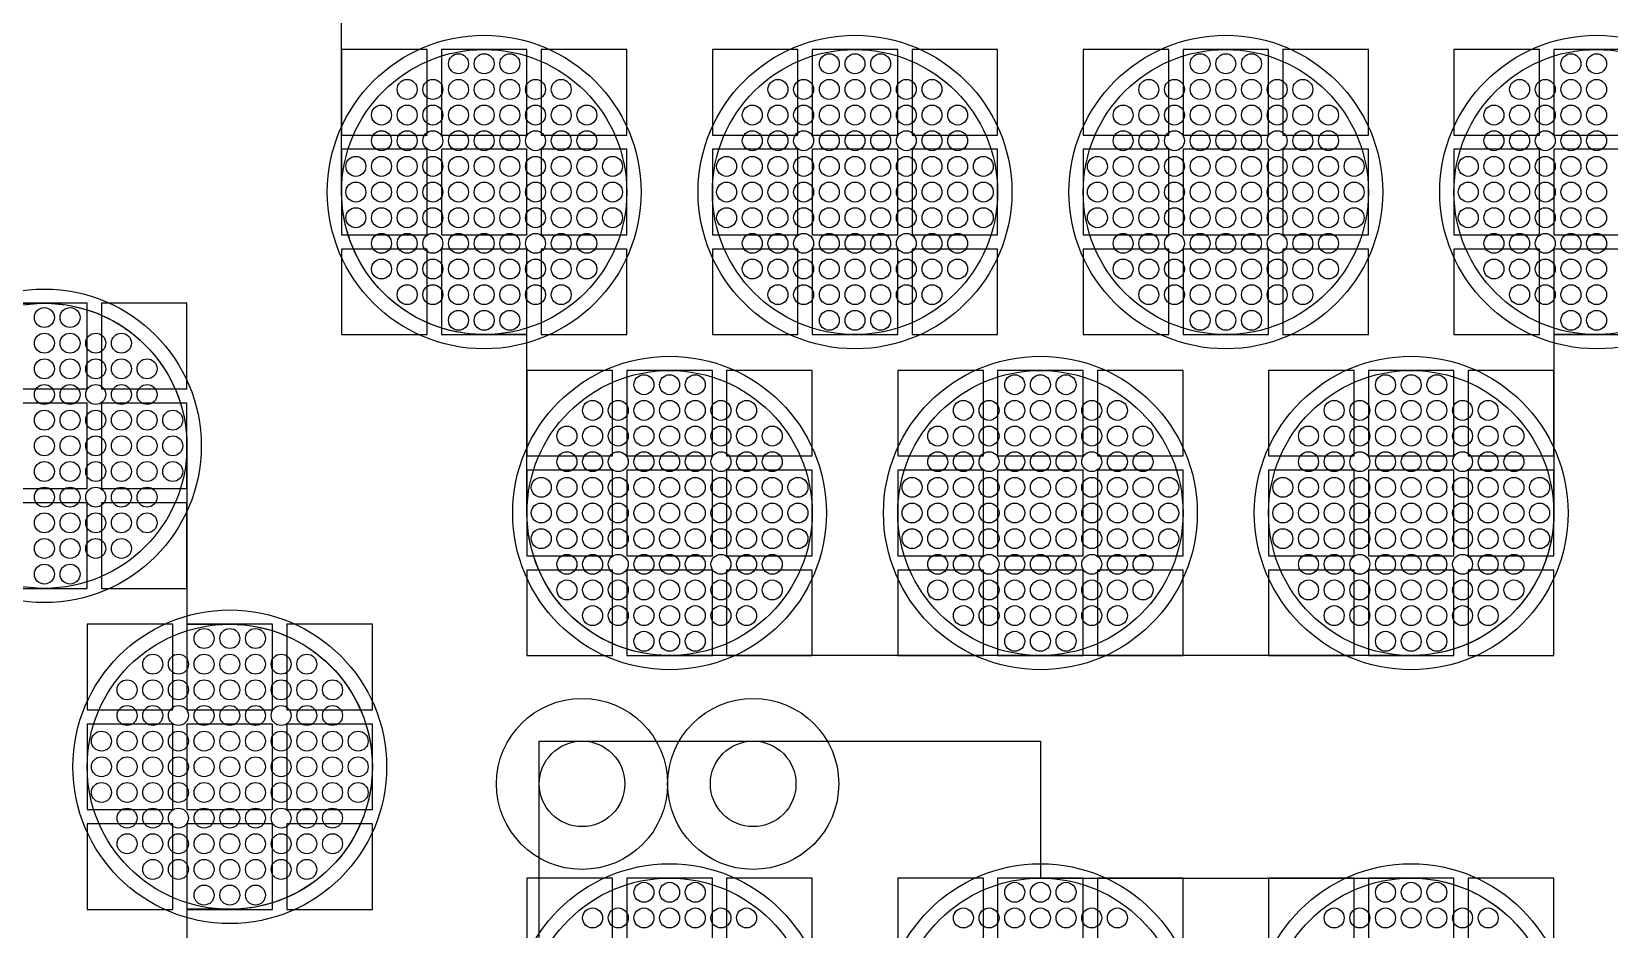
# Model space of a CAD drawing. Extents: x -49 to 54, y -38 to 38.
# Drawn here: x 15.51 to 21.04, y -17.85 to -14.7 of the extents above; entities that cross this region are included whole.
import ezdxf

# ---------------------------------------------------------------- set-up
doc = ezdxf.new("R2010")
doc.units = 0
for name, color, linetype in [('ADHESIVE_VIA_OPENINGS', 30, 'CONTINUOUS'), ('BACK_LAYER', 5, 'CONTINUOUS'), ('COND_LAYER_LOWER_ELECTRODE', 6, 'CONTINUOUS'), ('CONDUCTIVE_LAYER_BACK_LAYER', 2, 'CONTINUOUS'), ('EMITTER', 3, 'CONTINUOUS'), ('LOWER_ELECTRODE', 1, 'CONTINUOUS'), ('SUBSTRATE_VIA', 4, 'CONTINUOUS')]:
    doc.layers.add(name, color=color, linetype=linetype)

msp = doc.modelspace()

# ---------------------------------------------------------------- linework, layer by layer
at = {"layer": 'ADHESIVE_VIA_OPENINGS'}
for centre in [(17.4396, -17.3401), (18.0396, -17.3401)]:
    msp.add_circle(centre, 0.3, dxfattribs=at)
at = {"layer": 'BACK_LAYER'}
for points in [[(16.5965, -15.0642), (16.8965, -15.0642), (16.8965, -14.7642), (16.5965, -14.7642)], [(16.9465, -15.0642), (17.2465, -15.0642), (17.2465, -14.7642), (16.9465, -14.7642)], [(17.2965, -15.0642), (17.5965, -15.0642), (17.5965, -14.7642), (17.2965, -14.7642)], [(17.8965, -15.0642), (18.1965, -15.0642), (18.1965, -14.7642), (17.8965, -14.7642)], [(18.2465, -15.0642), (18.5465, -15.0642), (18.5465, -14.7642), (18.2465, -14.7642)], [(18.5965, -15.0642), (18.8965, -15.0642), (18.8965, -14.7642), (18.5965, -14.7642)], [(19.1965, -15.0642), (19.4965, -15.0642), (19.4965, -14.7642), (19.1965, -14.7642)], [(19.5465, -15.0642), (19.8465, -15.0642), (19.8465, -14.7642), (19.5465, -14.7642)], [(19.8965, -15.0642), (20.1965, -15.0642), (20.1965, -14.7642), (19.8965, -14.7642)], [(20.4965, -15.0642), (20.7965, -15.0642), (20.7965, -14.7642), (20.4965, -14.7642)], [(20.8465, -15.0642), (21.1465, -15.0642), (21.1465, -14.7642), (20.8465, -14.7642)], [(16.5965, -15.4142), (16.8965, -15.4142), (16.8965, -15.1142), (16.5965, -15.1142)], [(16.9465, -15.4142), (17.2465, -15.4142), (17.2465, -15.1142), (16.9465, -15.1142)], [(17.2965, -15.4142), (17.5965, -15.4142), (17.5965, -15.1142), (17.2965, -15.1142)], [(17.8965, -15.4142), (18.1965, -15.4142), (18.1965, -15.1142), (17.8965, -15.1142)], [(18.2465, -15.4142), (18.5465, -15.4142), (18.5465, -15.1142), (18.2465, -15.1142)], [(18.5965, -15.4142), (18.8965, -15.4142), (18.8965, -15.1142), (18.5965, -15.1142)], [(19.1965, -15.4142), (19.4965, -15.4142), (19.4965, -15.1142), (19.1965, -15.1142)], [(19.5465, -15.4142), (19.8465, -15.4142), (19.8465, -15.1142), (19.5465, -15.1142)], [(19.8965, -15.4142), (20.1965, -15.4142), (20.1965, -15.1142), (19.8965, -15.1142)], [(20.4965, -15.4142), (20.7965, -15.4142), (20.7965, -15.1142), (20.4965, -15.1142)], [(20.8465, -15.4142), (21.1465, -15.4142), (21.1465, -15.1142), (20.8465, -15.1142)], [(16.5965, -15.7642), (16.8965, -15.7642), (16.8965, -15.4642), (16.5965, -15.4642)], [(16.9465, -15.7642), (17.2465, -15.7642), (17.2465, -15.4642), (16.9465, -15.4642)], [(17.2965, -15.7642), (17.5965, -15.7642), (17.5965, -15.4642), (17.2965, -15.4642)], [(17.8965, -15.7642), (18.1965, -15.7642), (18.1965, -15.4642), (17.8965, -15.4642)], [(18.2465, -15.7642), (18.5465, -15.7642), (18.5465, -15.4642), (18.2465, -15.4642)], [(18.5965, -15.7642), (18.8965, -15.7642), (18.8965, -15.4642), (18.5965, -15.4642)], [(19.1965, -15.7642), (19.4965, -15.7642), (19.4965, -15.4642), (19.1965, -15.4642)], [(19.5465, -15.7642), (19.8465, -15.7642), (19.8465, -15.4642), (19.5465, -15.4642)], [(19.8965, -15.7642), (20.1965, -15.7642), (20.1965, -15.4642), (19.8965, -15.4642)], [(20.4965, -15.7642), (20.7965, -15.7642), (20.7965, -15.4642), (20.4965, -15.4642)], [(20.8465, -15.7642), (21.1465, -15.7642), (21.1465, -15.4642), (20.8465, -15.4642)], [(15.4046, -15.9544), (15.7046, -15.9544), (15.7046, -15.6544), (15.4046, -15.6544)], [(15.7546, -15.9544), (16.0546, -15.9544), (16.0546, -15.6544), (15.7546, -15.6544)], [(17.2465, -16.19), (17.5465, -16.19), (17.5465, -15.89), (17.2465, -15.89)], [(17.5965, -16.19), (17.8965, -16.19), (17.8965, -15.89), (17.5965, -15.89)], [(17.9465, -16.19), (18.2465, -16.19), (18.2465, -15.89), (17.9465, -15.89)], [(18.5465, -16.19), (18.8465, -16.19), (18.8465, -15.89), (18.5465, -15.89)], [(18.8965, -16.19), (19.1965, -16.19), (19.1965, -15.89), (18.8965, -15.89)], [(19.2465, -16.19), (19.5465, -16.19), (19.5465, -15.89), (19.2465, -15.89)], [(19.8465, -16.19), (20.1465, -16.19), (20.1465, -15.89), (19.8465, -15.89)], [(20.1965, -16.19), (20.4965, -16.19), (20.4965, -15.89), (20.1965, -15.89)], [(20.5465, -16.19), (20.8465, -16.19), (20.8465, -15.89), (20.5465, -15.89)], [(15.4046, -16.3044), (15.7046, -16.3044), (15.7046, -16.0044), (15.4046, -16.0044)], [(15.7546, -16.3044), (16.0546, -16.3044), (16.0546, -16.0044), (15.7546, -16.0044)], [(17.2465, -16.54), (17.5465, -16.54), (17.5465, -16.24), (17.2465, -16.24)], [(17.5965, -16.54), (17.8965, -16.54), (17.8965, -16.24), (17.5965, -16.24)], [(17.9465, -16.54), (18.2465, -16.54), (18.2465, -16.24), (17.9465, -16.24)], [(18.5465, -16.54), (18.8465, -16.54), (18.8465, -16.24), (18.5465, -16.24)], [(18.8965, -16.54), (19.1965, -16.54), (19.1965, -16.24), (18.8965, -16.24)], [(19.2465, -16.54), (19.5465, -16.54), (19.5465, -16.24), (19.2465, -16.24)], [(19.8465, -16.54), (20.1465, -16.54), (20.1465, -16.24), (19.8465, -16.24)], [(20.1965, -16.54), (20.4965, -16.54), (20.4965, -16.24), (20.1965, -16.24)], [(20.5465, -16.54), (20.8465, -16.54), (20.8465, -16.24), (20.5465, -16.24)], [(15.4046, -16.6544), (15.7046, -16.6544), (15.7046, -16.3544), (15.4046, -16.3544)], [(15.7546, -16.6544), (16.0546, -16.6544), (16.0546, -16.3544), (15.7546, -16.3544)], [(17.2465, -16.89), (17.5465, -16.89), (17.5465, -16.59), (17.2465, -16.59)], [(17.5965, -16.89), (17.8965, -16.89), (17.8965, -16.59), (17.5965, -16.59)], [(17.9465, -16.89), (18.2465, -16.89), (18.2465, -16.59), (17.9465, -16.59)], [(18.5465, -16.89), (18.8465, -16.89), (18.8465, -16.59), (18.5465, -16.59)], [(18.8965, -16.89), (19.1965, -16.89), (19.1965, -16.59), (18.8965, -16.59)], [(19.2465, -16.89), (19.5465, -16.89), (19.5465, -16.59), (19.2465, -16.59)], [(19.8465, -16.89), (20.1465, -16.89), (20.1465, -16.59), (19.8465, -16.59)], [(20.1965, -16.89), (20.4965, -16.89), (20.4965, -16.59), (20.1965, -16.59)], [(20.5465, -16.89), (20.8465, -16.89), (20.8465, -16.59), (20.5465, -16.59)], [(15.7046, -17.0802), (16.0046, -17.0802), (16.0046, -16.7802), (15.7046, -16.7802)], [(16.0546, -17.0802), (16.3546, -17.0802), (16.3546, -16.7802), (16.0546, -16.7802)], [(16.4046, -17.0802), (16.7046, -17.0802), (16.7046, -16.7802), (16.4046, -16.7802)], [(15.7046, -17.4302), (16.0046, -17.4302), (16.0046, -17.1302), (15.7046, -17.1302)], [(16.0546, -17.4302), (16.3546, -17.4302), (16.3546, -17.1302), (16.0546, -17.1302)], [(16.4046, -17.4302), (16.7046, -17.4302), (16.7046, -17.1302), (16.4046, -17.1302)], [(15.7046, -17.7802), (16.0046, -17.7802), (16.0046, -17.4802), (15.7046, -17.4802)], [(16.0546, -17.7802), (16.3546, -17.7802), (16.3546, -17.4802), (16.0546, -17.4802)], [(16.4046, -17.7802), (16.7046, -17.7802), (16.7046, -17.4802), (16.4046, -17.4802)], [(17.2465, -17.9704), (17.5465, -17.9704), (17.5465, -17.6704), (17.2465, -17.6704)], [(17.5965, -17.9704), (17.8965, -17.9704), (17.8965, -17.6704), (17.5965, -17.6704)], [(17.9465, -17.9704), (18.2465, -17.9704), (18.2465, -17.6704), (17.9465, -17.6704)], [(18.5465, -17.9704), (18.8465, -17.9704), (18.8465, -17.6704), (18.5465, -17.6704)], [(18.8965, -17.9704), (19.1965, -17.9704), (19.1965, -17.6704), (18.8965, -17.6704)], [(19.2465, -17.9704), (19.5465, -17.9704), (19.5465, -17.6704), (19.2465, -17.6704)], [(19.8465, -17.9704), (20.1465, -17.9704), (20.1465, -17.6704), (19.8465, -17.6704)], [(20.1965, -17.9704), (20.4965, -17.9704), (20.4965, -17.6704), (20.1965, -17.6704)], [(20.5465, -17.9704), (20.8465, -17.9704), (20.8465, -17.6704), (20.5465, -17.6704)]]:
    msp.add_lwpolyline(points, close=True, dxfattribs=at)
at = {"layer": 'COND_LAYER_LOWER_ELECTRODE'}
for centre in [(17.0965, -15.2642), (18.3965, -15.2642), (19.6965, -15.2642), (20.9965, -15.2642), (15.5546, -16.1544), (17.7465, -16.39), (19.0465, -16.39), (20.3465, -16.39), (16.2046, -17.2802), (17.7465, -18.1704), (19.0465, -18.1704), (20.3465, -18.1704)]:
    msp.add_circle(centre, 0.55, dxfattribs=at)
at = {"layer": 'CONDUCTIVE_LAYER_BACK_LAYER'}
for points in [[(21.0461, -15.7617), (21.0263, -15.7633), (21.0064, -15.7641), (20.8465, -15.7641), (20.8465, -16.39), (20.8461, -16.4099), (20.8449, -16.4298), (20.843, -16.4495), (20.8402, -16.4692), (20.8367, -16.4888), (20.8323, -16.5082), (20.8273, -16.5274), (20.8214, -16.5464), (20.8148, -16.5652), (20.8075, -16.5837), (20.7994, -16.6018), (20.7906, -16.6197), (20.7812, -16.6372), (20.771, -16.6542), (20.7602, -16.6709), (20.7487, -16.6871), (20.7365, -16.7029), (20.7238, -16.7181), (20.7104, -16.7329), (20.6965, -16.7471), (20.6821, -16.7607), (20.6671, -16.7738), (20.6515, -16.7862), (20.6356, -16.798), (20.6191, -16.8092), (20.6022, -16.8197), (20.5849, -16.8295), (20.5673, -16.8386), (20.5493, -16.8471), (20.5309, -16.8548), (20.5123, -16.8617), (20.4934, -16.868), (20.4743, -16.8734), (20.455, -16.8781), (20.4355, -16.882), (20.4159, -16.8852), (20.3961, -16.8876), (20.3763, -16.8891), (20.3564, -16.8899), (17.7366, -16.8899), (17.7167, -16.8891), (17.6969, -16.8876), (17.6771, -16.8852), (17.6575, -16.882), (17.638, -16.8781), (17.6187, -16.8734), (17.5996, -16.868), (17.5807, -16.8617), (17.5621, -16.8548), (17.5437, -16.8471), (17.5257, -16.8386), (17.5081, -16.8295), (17.4908, -16.8197), (17.4739, -16.8092), (17.4575, -16.798), (17.4415, -16.7862), (17.426, -16.7738), (17.411, -16.7607), (17.3965, -16.7471), (17.3826, -16.7329), (17.3692, -16.7181), (17.3565, -16.7029), (17.3443, -16.6871), (17.3329, -16.6709), (17.322, -16.6542), (17.3118, -16.6372), (17.3024, -16.6197), (17.2936, -16.6018), (17.2855, -16.5837), (17.2782, -16.5652), (17.2716, -16.5464), (17.2658, -16.5274), (17.2607, -16.5082), (17.2564, -16.4888), (17.2528, -16.4692), (17.2501, -16.4495), (17.2481, -16.4298), (17.2469, -16.4099), (17.2465, -16.39), (17.2465, -15.7641), (17.0866, -15.7641), (17.0667, -15.7633), (17.0469, -15.7617), (17.0271, -15.7594), (17.0075, -15.7562), (16.988, -15.7523), (16.9687, -15.7476), (16.9496, -15.7421), (16.9307, -15.7359), (16.9121, -15.7289), (16.8937, -15.7212), (16.8757, -15.7128), (16.8581, -15.7037), (16.8408, -15.6939), (16.8239, -15.6834), (16.8075, -15.6722), (16.7915, -15.6604), (16.776, -15.6479), (16.761, -15.6349), (16.7465, -15.6212), (16.7326, -15.607), (16.7192, -15.5923), (16.7065, -15.577), (16.6943, -15.5613), (16.6829, -15.5451), (16.672, -15.5284), (16.6618, -15.5113), (16.6524, -15.4938), (16.6436, -15.476), (16.6355, -15.4578), (16.6282, -15.4394), (16.6216, -15.4206), (16.6158, -15.4016), (16.6107, -15.3824), (16.6064, -15.363), (16.6028, -15.3434), (16.6001, -15.3237), (16.5981, -15.3039), (16.5969, -15.2841), (16.5965, -15.2642), (16.5965, -14.6383)], [(15.4046, -15.6545), (15.5646, -15.6545), (15.5845, -15.6553), (15.6043, -15.6569), (15.624, -15.6592), (15.6436, -15.6624), (15.6631, -15.6663), (15.6825, -15.671), (15.7016, -15.6765), (15.7205, -15.6827), (15.7391, -15.6896), (15.7574, -15.6973), (15.7754, -15.7058), (15.7931, -15.7149), (15.8104, -15.7247), (15.8272, -15.7352), (15.8437, -15.7464), (15.8597, -15.7582), (15.8752, -15.7707), (15.8902, -15.7837), (15.9047, -15.7973), (15.9186, -15.8115), (15.9319, -15.8263), (15.9447, -15.8415), (15.9568, -15.8573), (15.9683, -15.8735), (15.9791, -15.8902), (15.9893, -15.9073), (15.9988, -15.9247), (16.0076, -15.9426), (16.0156, -15.9608), (16.023, -15.9792), (16.0296, -15.998), (16.0354, -16.017), (16.0405, -16.0362), (16.0448, -16.0556), (16.0483, -16.0752), (16.0511, -16.0949), (16.0531, -16.1147), (16.0543, -16.1345), (16.0546, -16.1544), (16.0546, -16.7803), (16.2146, -16.7803), (16.2345, -16.7811), (16.2543, -16.7827), (16.274, -16.7851), (16.2936, -16.7882), (16.3131, -16.7921), (16.3325, -16.7968), (16.3516, -16.8023), (16.3705, -16.8085), (16.3891, -16.8155), (16.4074, -16.8232), (16.4254, -16.8316), (16.4431, -16.8407), (16.4604, -16.8506), (16.4772, -16.8611), (16.4937, -16.8722), (16.5097, -16.884), (16.5252, -16.8965), (16.5402, -16.9095), (16.5547, -16.9232), (16.5686, -16.9374), (16.5819, -16.9521), (16.5947, -16.9674), (16.6068, -16.9831), (16.6183, -16.9993), (16.6291, -17.016), (16.6393, -17.0331), (16.6488, -17.0506), (16.6576, -17.0684), (16.6656, -17.0866), (16.673, -17.1051), (16.6796, -17.1238), (16.6854, -17.1428), (16.6905, -17.162), (16.6948, -17.1815), (16.6983, -17.201), (16.7011, -17.2207), (16.7031, -17.2405), (16.7043, -17.2603), (16.7046, -17.2802), (16.7043, -17.3001), (16.7031, -17.3199), (16.7011, -17.3397), (16.6983, -17.3594), (16.6948, -17.379), (16.6905, -17.3984), (16.6854, -17.4176), (16.6796, -17.4366), (16.673, -17.4554), (16.6656, -17.4739), (16.6576, -17.492), (16.6488, -17.5099), (16.6393, -17.5273), (16.6291, -17.5444), (16.6183, -17.5611), (16.6068, -17.5773), (16.5947, -17.5931), (16.5819, -17.6083), (16.5686, -17.6231), (16.5547, -17.6373), (16.5402, -17.6509), (16.5252, -17.664), (16.5097, -17.6764), (16.4937, -17.6882), (16.4772, -17.6994), (16.4604, -17.7099), (16.4431, -17.7197), (16.4254, -17.7288), (16.4074, -17.7373), (16.3891, -17.745), (16.3705, -17.7519), (16.3516, -17.7581), (16.3325, -17.7636), (16.3131, -17.7683), (16.2936, -17.7722), (16.274, -17.7754), (16.2543, -17.7778), (16.2345, -17.7793), (16.2146, -17.7801), (16.0546, -17.7801), (16.0546, -18.4061)], [(17.2896, -17.9676), (17.2896, -17.1901), (19.0465, -17.1901), (19.0465, -17.6705), (20.3564, -17.6705), (20.3763, -17.6713), (20.3961, -17.6729), (20.4159, -17.6752), (20.4355, -17.6784), (20.455, -17.6823), (20.4743, -17.687), (20.4934, -17.6925), (20.5123, -17.6987), (20.5309, -17.7057), (20.5493, -17.7134), (20.5673, -17.7218), (20.5849, -17.7309), (20.6022, -17.7408), (20.6191, -17.7513), (20.6356, -17.7624), (20.6515, -17.7742), (20.6671, -17.7867), (20.6821, -17.7997), (20.6965, -17.8134), (20.7104, -17.8276), (20.7238, -17.8423), (20.7365, -17.8576)]]:
    msp.add_lwpolyline(points, dxfattribs=at)
at = {"layer": 'EMITTER'}
for centre in [(17.0965, -15.2642), (18.3965, -15.2642), (19.6965, -15.2642), (20.9965, -15.2642), (15.5546, -16.1544), (17.7465, -16.39), (19.0465, -16.39), (20.3465, -16.39), (16.2046, -17.2802), (17.7465, -18.1704), (19.0465, -18.1704), (20.3465, -18.1704)]:
    msp.add_circle(centre, 0.5, dxfattribs=at)
at = {"layer": 'LOWER_ELECTRODE'}
for centre in [(17.0065, -14.8142), (17.0965, -14.8142), (17.1865, -14.8142), (18.3065, -14.8142), (18.3965, -14.8142), (18.4865, -14.8142), (19.6065, -14.8142), (19.6965, -14.8142), (19.7865, -14.8142), (20.9065, -14.8142), (20.9965, -14.8142), (16.8265, -14.9042), (16.9165, -14.9042), (17.0065, -14.9042), (17.0965, -14.9042), (17.1865, -14.9042), (17.2765, -14.9042), (17.3665, -14.9042), (18.1265, -14.9042), (18.2165, -14.9042), (18.3065, -14.9042), (18.3965, -14.9042), (18.4865, -14.9042), (18.5765, -14.9042), (18.6665, -14.9042), (19.4265, -14.9042), (19.5165, -14.9042), (19.6065, -14.9042), (19.6965, -14.9042), (19.7865, -14.9042), (19.8765, -14.9042), (19.9665, -14.9042), (20.7265, -14.9042), (20.8165, -14.9042), (20.9065, -14.9042), (20.9965, -14.9042), (16.7365, -14.9942), (16.8265, -14.9942), (16.9165, -14.9942), (17.0065, -14.9942), (17.0965, -14.9942), (17.1865, -14.9942), (17.2765, -14.9942), (17.3665, -14.9942), (17.4565, -14.9942), (18.0365, -14.9942), (18.1265, -14.9942), (18.2165, -14.9942), (18.3065, -14.9942), (18.3965, -14.9942), (18.4865, -14.9942), (18.5765, -14.9942), (18.6665, -14.9942), (18.7565, -14.9942), (19.3365, -14.9942), (19.4265, -14.9942), (19.5165, -14.9942), (19.6065, -14.9942), (19.6965, -14.9942), (19.7865, -14.9942), (19.8765, -14.9942), (19.9665, -14.9942), (20.0565, -14.9942), (20.6365, -14.9942), (20.7265, -14.9942), (20.8165, -14.9942), (20.9065, -14.9942), (20.9965, -14.9942), (16.7365, -15.0842), (16.8265, -15.0842), (16.9165, -15.0842), (17.0065, -15.0842), (17.0965, -15.0842), (17.1865, -15.0842), (17.2765, -15.0842), (17.3665, -15.0842), (17.4565, -15.0842), (18.0365, -15.0842), (18.1265, -15.0842), (18.2165, -15.0842), (18.3065, -15.0842), (18.3965, -15.0842), (18.4865, -15.0842), (18.5765, -15.0842), (18.6665, -15.0842), (18.7565, -15.0842), (19.3365, -15.0842), (19.4265, -15.0842), (19.5165, -15.0842), (19.6065, -15.0842), (19.6965, -15.0842), (19.7865, -15.0842), (19.8765, -15.0842), (19.9665, -15.0842), (20.0565, -15.0842), (20.6365, -15.0842), (20.7265, -15.0842), (20.8165, -15.0842), (20.9065, -15.0842), (20.9965, -15.0842), (16.6465, -15.1742), (16.7365, -15.1742), (16.8265, -15.1742), (16.9165, -15.1742), (17.0065, -15.1742), (17.0965, -15.1742), (17.1865, -15.1742), (17.2765, -15.1742), (17.3665, -15.1742), (17.4565, -15.1742), (17.5465, -15.1742), (17.9465, -15.1742), (18.0365, -15.1742), (18.1265, -15.1742), (18.2165, -15.1742), (18.3065, -15.1742), (18.3965, -15.1742), (18.4865, -15.1742), (18.5765, -15.1742), (18.6665, -15.1742), (18.7565, -15.1742), (18.8465, -15.1742), (19.2465, -15.1742), (19.3365, -15.1742), (19.4265, -15.1742), (19.5165, -15.1742), (19.6065, -15.1742), (19.6965, -15.1742), (19.7865, -15.1742), (19.8765, -15.1742), (19.9665, -15.1742), (20.0565, -15.1742), (20.1465, -15.1742), (20.5465, -15.1742), (20.6365, -15.1742), (20.7265, -15.1742), (20.8165, -15.1742), (20.9065, -15.1742), (20.9965, -15.1742), (16.6465, -15.2642), (16.7365, -15.2642), (16.8265, -15.2642), (16.9165, -15.2642), (17.0065, -15.2642), (17.0965, -15.2642), (17.1865, -15.2642), (17.2765, -15.2642), (17.3665, -15.2642), (17.4565, -15.2642), (17.5465, -15.2642), (17.9465, -15.2642), (18.0365, -15.2642), (18.1265, -15.2642), (18.2165, -15.2642), (18.3065, -15.2642), (18.3965, -15.2642), (18.4865, -15.2642), (18.5765, -15.2642), (18.6665, -15.2642), (18.7565, -15.2642), (18.8465, -15.2642), (19.2465, -15.2642), (19.3365, -15.2642), (19.4265, -15.2642), (19.5165, -15.2642), (19.6065, -15.2642), (19.6965, -15.2642), (19.7865, -15.2642), (19.8765, -15.2642), (19.9665, -15.2642), (20.0565, -15.2642), (20.1465, -15.2642), (20.5465, -15.2642), (20.6365, -15.2642), (20.7265, -15.2642), (20.8165, -15.2642), (20.9065, -15.2642), (20.9965, -15.2642), (16.6465, -15.3542), (16.7365, -15.3542), (16.8265, -15.3542), (16.9165, -15.3542), (17.0065, -15.3542), (17.0965, -15.3542), (17.1865, -15.3542), (17.2765, -15.3542), (17.3665, -15.3542), (17.4565, -15.3542), (17.5465, -15.3542), (17.9465, -15.3542), (18.0365, -15.3542), (18.1265, -15.3542), (18.2165, -15.3542), (18.3065, -15.3542), (18.3965, -15.3542), (18.4865, -15.3542), (18.5765, -15.3542), (18.6665, -15.3542), (18.7565, -15.3542), (18.8465, -15.3542), (19.2465, -15.3542), (19.3365, -15.3542), (19.4265, -15.3542), (19.5165, -15.3542), (19.6065, -15.3542), (19.6965, -15.3542), (19.7865, -15.3542), (19.8765, -15.3542), (19.9665, -15.3542), (20.0565, -15.3542), (20.1465, -15.3542), (20.5465, -15.3542), (20.6365, -15.3542), (20.7265, -15.3542), (20.8165, -15.3542), (20.9065, -15.3542), (20.9965, -15.3542), (16.7365, -15.4442), (16.8265, -15.4442), (16.9165, -15.4442), (17.0065, -15.4442), (17.0965, -15.4442), (17.1865, -15.4442), (17.2765, -15.4442), (17.3665, -15.4442), (17.4565, -15.4442), (18.0365, -15.4442), (18.1265, -15.4442), (18.2165, -15.4442), (18.3065, -15.4442), (18.3965, -15.4442), (18.4865, -15.4442), (18.5765, -15.4442), (18.6665, -15.4442), (18.7565, -15.4442), (19.3365, -15.4442), (19.4265, -15.4442), (19.5165, -15.4442), (19.6065, -15.4442), (19.6965, -15.4442), (19.7865, -15.4442), (19.8765, -15.4442), (19.9665, -15.4442), (20.0565, -15.4442), (20.6365, -15.4442), (20.7265, -15.4442), (20.8165, -15.4442), (20.9065, -15.4442), (20.9965, -15.4442), (16.7365, -15.5342), (16.8265, -15.5342), (16.9165, -15.5342), (17.0065, -15.5342), (17.0965, -15.5342), (17.1865, -15.5342), (17.2765, -15.5342), (17.3665, -15.5342), (17.4565, -15.5342), (18.0365, -15.5342), (18.1265, -15.5342), (18.2165, -15.5342), (18.3065, -15.5342), (18.3965, -15.5342), (18.4865, -15.5342), (18.5765, -15.5342), (18.6665, -15.5342), (18.7565, -15.5342), (19.3365, -15.5342), (19.4265, -15.5342), (19.5165, -15.5342), (19.6065, -15.5342), (19.6965, -15.5342), (19.7865, -15.5342), (19.8765, -15.5342), (19.9665, -15.5342), (20.0565, -15.5342), (20.6365, -15.5342), (20.7265, -15.5342), (20.8165, -15.5342), (20.9065, -15.5342), (20.9965, -15.5342), (16.8265, -15.6242), (16.9165, -15.6242), (17.0065, -15.6242), (17.0965, -15.6242), (17.1865, -15.6242), (17.2765, -15.6242), (17.3665, -15.6242), (18.1265, -15.6242), (18.2165, -15.6242), (18.3065, -15.6242), (18.3965, -15.6242), (18.4865, -15.6242), (18.5765, -15.6242), (18.6665, -15.6242), (19.4265, -15.6242), (19.5165, -15.6242), (19.6065, -15.6242), (19.6965, -15.6242), (19.7865, -15.6242), (19.8765, -15.6242), (19.9665, -15.6242), (20.7265, -15.6242), (20.8165, -15.6242), (20.9065, -15.6242), (20.9965, -15.6242), (15.5546, -15.7044), (15.6446, -15.7044), (17.0065, -15.7142), (17.0965, -15.7142), (17.1865, -15.7142), (18.3065, -15.7142), (18.3965, -15.7142), (18.4865, -15.7142), (19.6065, -15.7142), (19.6965, -15.7142), (19.7865, -15.7142), (20.9065, -15.7142), (20.9965, -15.7142), (15.5546, -15.7944), (15.6446, -15.7944), (15.7346, -15.7944), (15.8246, -15.7944), (15.5546, -15.8844), (15.6446, -15.8844), (15.7346, -15.8844), (15.8246, -15.8844), (15.9146, -15.8844), (17.6565, -15.94), (17.7465, -15.94), (17.8365, -15.94), (18.9565, -15.94), (19.0465, -15.94), (19.1365, -15.94), (20.2565, -15.94), (20.3465, -15.94), (20.4365, -15.94), (15.5546, -15.9744), (15.6446, -15.9744), (15.7346, -15.9744), (15.8246, -15.9744), (15.9146, -15.9744), (15.5546, -16.0644), (15.6446, -16.0644), (15.7346, -16.0644), (15.8246, -16.0644), (15.9146, -16.0644), (16.0046, -16.0644), (17.4765, -16.03), (17.5665, -16.03), (17.6565, -16.03), (17.7465, -16.03), (17.8365, -16.03), (17.9265, -16.03), (18.0165, -16.03), (18.7765, -16.03), (18.8665, -16.03), (18.9565, -16.03), (19.0465, -16.03), (19.1365, -16.03), (19.2265, -16.03), (19.3165, -16.03), (20.0765, -16.03), (20.1665, -16.03), (20.2565, -16.03), (20.3465, -16.03), (20.4365, -16.03), (20.5265, -16.03), (20.6165, -16.03), (17.3865, -16.12), (17.4765, -16.12), (17.5665, -16.12), (17.6565, -16.12), (17.7465, -16.12), (17.8365, -16.12), (17.9265, -16.12), (18.0165, -16.12), (18.1065, -16.12), (18.6865, -16.12), (18.7765, -16.12), (18.8665, -16.12), (18.9565, -16.12), (19.0465, -16.12), (19.1365, -16.12), (19.2265, -16.12), (19.3165, -16.12), (19.4065, -16.12), (19.9865, -16.12), (20.0765, -16.12), (20.1665, -16.12), (20.2565, -16.12), (20.3465, -16.12), (20.4365, -16.12), (20.5265, -16.12), (20.6165, -16.12), (20.7065, -16.12), (15.5546, -16.1544), (15.6446, -16.1544), (15.7346, -16.1544), (15.8246, -16.1544), (15.9146, -16.1544), (16.0046, -16.1544), (17.3865, -16.21), (17.4765, -16.21), (17.5665, -16.21), (17.6565, -16.21), (17.7465, -16.21), (17.8365, -16.21), (17.9265, -16.21), (18.0165, -16.21), (18.1065, -16.21), (18.6865, -16.21), (18.7765, -16.21), (18.8665, -16.21), (18.9565, -16.21), (19.0465, -16.21), (19.1365, -16.21), (19.2265, -16.21), (19.3165, -16.21), (19.4065, -16.21), (19.9865, -16.21), (20.0765, -16.21), (20.1665, -16.21), (20.2565, -16.21), (20.3465, -16.21), (20.4365, -16.21), (20.5265, -16.21), (20.6165, -16.21), (20.7065, -16.21), (15.5546, -16.2444), (15.6446, -16.2444), (15.7346, -16.2444), (15.8246, -16.2444), (15.9146, -16.2444), (16.0046, -16.2444), (15.5546, -16.3344), (15.6446, -16.3344), (15.7346, -16.3344), (15.8246, -16.3344), (15.9146, -16.3344), (17.2965, -16.3), (17.3865, -16.3), (17.4765, -16.3), (17.5665, -16.3), (17.6565, -16.3), (17.7465, -16.3), (17.8365, -16.3), (17.9265, -16.3), (18.0165, -16.3), (18.1065, -16.3), (18.1965, -16.3), (18.5965, -16.3), (18.6865, -16.3), (18.7765, -16.3), (18.8665, -16.3), (18.9565, -16.3), (19.0465, -16.3), (19.1365, -16.3), (19.2265, -16.3), (19.3165, -16.3), (19.4065, -16.3), (19.4965, -16.3), (19.8965, -16.3), (19.9865, -16.3), (20.0765, -16.3), (20.1665, -16.3), (20.2565, -16.3), (20.3465, -16.3), (20.4365, -16.3), (20.5265, -16.3), (20.6165, -16.3), (20.7065, -16.3), (20.7965, -16.3), (17.2965, -16.39), (17.3865, -16.39), (17.4765, -16.39), (17.5665, -16.39), (17.6565, -16.39), (17.7465, -16.39), (17.8365, -16.39), (17.9265, -16.39), (18.0165, -16.39), (18.1065, -16.39), (18.1965, -16.39), (18.5965, -16.39), (18.6865, -16.39), (18.7765, -16.39), (18.8665, -16.39), (18.9565, -16.39), (19.0465, -16.39), (19.1365, -16.39), (19.2265, -16.39), (19.3165, -16.39), (19.4065, -16.39), (19.4965, -16.39), (19.8965, -16.39), (19.9865, -16.39), (20.0765, -16.39), (20.1665, -16.39), (20.2565, -16.39), (20.3465, -16.39), (20.4365, -16.39), (20.5265, -16.39), (20.6165, -16.39), (20.7065, -16.39), (20.7965, -16.39), (15.5546, -16.4244), (15.6446, -16.4244), (15.7346, -16.4244), (15.8246, -16.4244), (15.9146, -16.4244), (15.5546, -16.5144), (15.6446, -16.5144), (15.7346, -16.5144), (15.8246, -16.5144), (17.2965, -16.48), (17.3865, -16.48), (17.4765, -16.48), (17.5665, -16.48), (17.6565, -16.48), (17.7465, -16.48), (17.8365, -16.48), (17.9265, -16.48), (18.0165, -16.48), (18.1065, -16.48), (18.1965, -16.48), (18.5965, -16.48), (18.6865, -16.48), (18.7765, -16.48), (18.8665, -16.48), (18.9565, -16.48), (19.0465, -16.48), (19.1365, -16.48), (19.2265, -16.48), (19.3165, -16.48), (19.4065, -16.48), (19.4965, -16.48), (19.8965, -16.48), (19.9865, -16.48), (20.0765, -16.48), (20.1665, -16.48), (20.2565, -16.48), (20.3465, -16.48), (20.4365, -16.48), (20.5265, -16.48), (20.6165, -16.48), (20.7065, -16.48), (20.7965, -16.48), (17.3865, -16.57), (17.4765, -16.57), (17.5665, -16.57), (17.6565, -16.57), (17.7465, -16.57), (17.8365, -16.57), (17.9265, -16.57), (18.0165, -16.57), (18.1065, -16.57), (18.6865, -16.57), (18.7765, -16.57), (18.8665, -16.57), (18.9565, -16.57), (19.0465, -16.57), (19.1365, -16.57), (19.2265, -16.57), (19.3165, -16.57), (19.4065, -16.57), (19.9865, -16.57), (20.0765, -16.57), (20.1665, -16.57), (20.2565, -16.57), (20.3465, -16.57), (20.4365, -16.57), (20.5265, -16.57), (20.6165, -16.57), (20.7065, -16.57), (15.5546, -16.6044), (15.6446, -16.6044), (17.3865, -16.66), (17.4765, -16.66), (17.5665, -16.66), (17.6565, -16.66), (17.7465, -16.66), (17.8365, -16.66), (17.9265, -16.66), (18.0165, -16.66), (18.1065, -16.66), (18.6865, -16.66), (18.7765, -16.66), (18.8665, -16.66), (18.9565, -16.66), (19.0465, -16.66), (19.1365, -16.66), (19.2265, -16.66), (19.3165, -16.66), (19.4065, -16.66), (19.9865, -16.66), (20.0765, -16.66), (20.1665, -16.66), (20.2565, -16.66), (20.3465, -16.66), (20.4365, -16.66), (20.5265, -16.66), (20.6165, -16.66), (20.7065, -16.66), (17.4765, -16.75), (17.5665, -16.75), (17.6565, -16.75), (17.7465, -16.75), (17.8365, -16.75), (17.9265, -16.75), (18.0165, -16.75), (18.7765, -16.75), (18.8665, -16.75), (18.9565, -16.75), (19.0465, -16.75), (19.1365, -16.75), (19.2265, -16.75), (19.3165, -16.75), (20.0765, -16.75), (20.1665, -16.75), (20.2565, -16.75), (20.3465, -16.75), (20.4365, -16.75), (20.5265, -16.75), (20.6165, -16.75), (16.1146, -16.8302), (16.2046, -16.8302), (16.2946, -16.8302), (17.6565, -16.84), (17.7465, -16.84), (17.8365, -16.84), (18.9565, -16.84), (19.0465, -16.84), (19.1365, -16.84), (20.2565, -16.84), (20.3465, -16.84), (20.4365, -16.84), (15.9346, -16.9202), (16.0246, -16.9202), (16.1146, -16.9202), (16.2046, -16.9202), (16.2946, -16.9202), (16.3846, -16.9202), (16.4746, -16.9202), (15.8446, -17.0102), (15.9346, -17.0102), (16.0246, -17.0102), (16.1146, -17.0102), (16.2046, -17.0102), (16.2946, -17.0102), (16.3846, -17.0102), (16.4746, -17.0102), (16.5646, -17.0102), (15.8446, -17.1002), (15.9346, -17.1002), (16.0246, -17.1002), (16.1146, -17.1002), (16.2046, -17.1002), (16.2946, -17.1002), (16.3846, -17.1002), (16.4746, -17.1002), (16.5646, -17.1002), (15.7546, -17.1902), (15.8446, -17.1902), (15.9346, -17.1902), (16.0246, -17.1902), (16.1146, -17.1902), (16.2046, -17.1902), (16.2946, -17.1902), (16.3846, -17.1902), (16.4746, -17.1902), (16.5646, -17.1902), (16.6546, -17.1902), (15.7546, -17.2802), (15.8446, -17.2802), (15.9346, -17.2802), (16.0246, -17.2802), (16.1146, -17.2802), (16.2046, -17.2802), (16.2946, -17.2802), (16.3846, -17.2802), (16.4746, -17.2802), (16.5646, -17.2802), (16.6546, -17.2802), (15.7546, -17.3702), (15.8446, -17.3702), (15.9346, -17.3702), (16.0246, -17.3702), (16.1146, -17.3702), (16.2046, -17.3702), (16.2946, -17.3702), (16.3846, -17.3702), (16.4746, -17.3702), (16.5646, -17.3702), (16.6546, -17.3702), (15.8446, -17.4602), (15.9346, -17.4602), (16.0246, -17.4602), (16.1146, -17.4602), (16.2046, -17.4602), (16.2946, -17.4602), (16.3846, -17.4602), (16.4746, -17.4602), (16.5646, -17.4602), (15.8446, -17.5502), (15.9346, -17.5502), (16.0246, -17.5502), (16.1146, -17.5502), (16.2046, -17.5502), (16.2946, -17.5502), (16.3846, -17.5502), (16.4746, -17.5502), (16.5646, -17.5502), (15.9346, -17.6402), (16.0246, -17.6402), (16.1146, -17.6402), (16.2046, -17.6402), (16.2946, -17.6402), (16.3846, -17.6402), (16.4746, -17.6402), (16.1146, -17.7302), (16.2046, -17.7302), (16.2946, -17.7302), (17.6565, -17.7204), (17.7465, -17.7204), (17.8365, -17.7204), (18.9565, -17.7204), (19.0465, -17.7204), (19.1365, -17.7204), (20.2565, -17.7204), (20.3465, -17.7204), (20.4365, -17.7204), (17.4765, -17.8104), (17.5665, -17.8104), (17.6565, -17.8104), (17.7465, -17.8104), (17.8365, -17.8104), (17.9265, -17.8104), (18.0165, -17.8104), (18.7765, -17.8104), (18.8665, -17.8104), (18.9565, -17.8104), (19.0465, -17.8104), (19.1365, -17.8104), (19.2265, -17.8104), (19.3165, -17.8104), (20.0765, -17.8104), (20.1665, -17.8104), (20.2565, -17.8104), (20.3465, -17.8104), (20.4365, -17.8104), (20.5265, -17.8104), (20.6165, -17.8104)]:
    msp.add_circle(centre, 0.035, dxfattribs=at)
at = {"layer": 'SUBSTRATE_VIA'}
for centre in [(17.4396, -17.3401), (18.0396, -17.3401)]:
    msp.add_circle(centre, 0.15, dxfattribs=at)

doc.saveas('drawing.dxf')
